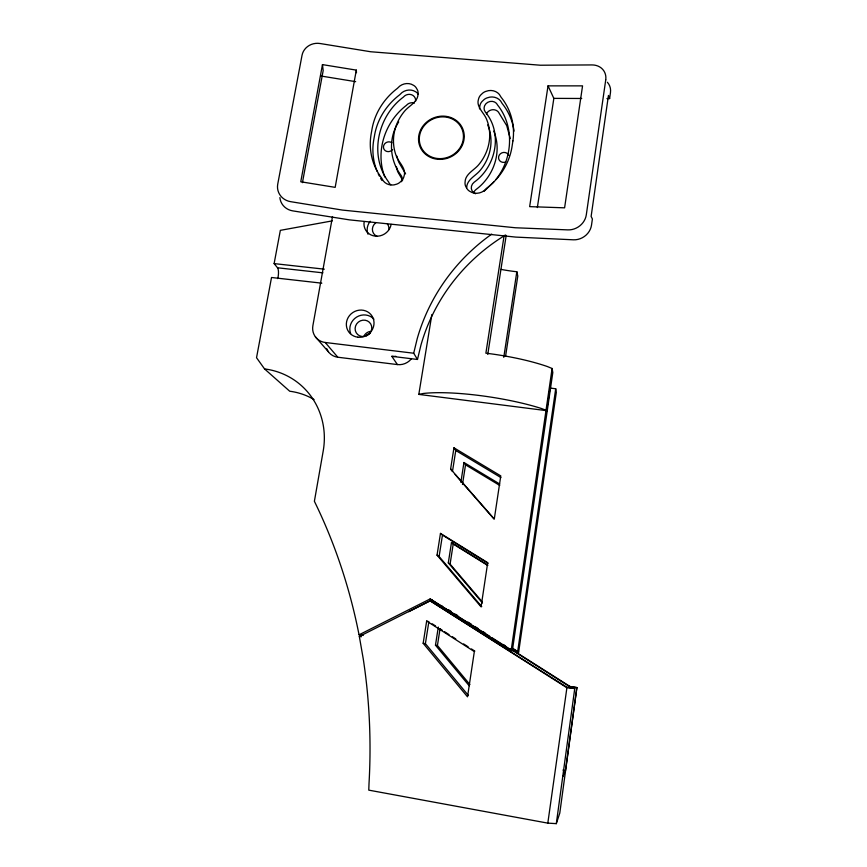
<?xml version="1.0" encoding="UTF-8"?>
<svg xmlns="http://www.w3.org/2000/svg" width="867" height="867" viewBox="0 0 867 867"><rect width="100%" height="100%" fill="white"/><g stroke="black" fill="none" stroke-linecap="round" stroke-linejoin="round"><path stroke-width="1.3" d="M479.473 108.841L479.939 105.536A8.898 8.15 -21 0 1 483.049 100.55A8.898 8.15 -21 0 1 488.316 97.548L489.801 97.115A11.867 10.859 -20.9 0 1 500.562 100.897L502.199 103.563A65.404 60.235 -23.7 0 1 514.044 131.123M466.663 187.76C466.706 179.48 476.026 175.763 480.47 170.03A48.205 44.39 -24.2 0 0 487.698 124.902M562.997 776.485L565.49 770.47L576.891 687.531L559.789 813.094L556.311 823.65L547.814 823.13L368.778 790.14L369.017 783.454A555.736 485.726 -71.2 0 0 363.24 658.822L359.328 636.454L430.043 600.755L566.975 687.282L574.919 688.604L566.476 687.477L430.043 600.755M556.311 823.65L574.723 688.701M547.814 823.13L566.975 687.282M606.954 98.567L609.609 98.578L610.455 92.671A16.332 14.045 -31.6 0 0 607.355 82.246M552.095 368.486L552.81 372.517L512.354 650.673L511.172 650.402L552.095 368.486L547.391 366.546A80.674 17.849 8.6 0 0 485.878 353.194L504.15 235.445M546.568 411.771L546.947 409.126M547.521 405.182L547.911 402.548M548.291 399.904L548.67 397.27M549.245 393.325L549.635 390.692M555.714 388.763L556.343 392.274L518.661 652.092L517.642 651.854L555.714 388.763L550.014 388.048M505.548 356.37L517.794 276.031L516.83 271.75A64.797 20.732 8.3 0 1 500.942 269.377M548.031 85.866L529.65 206.639L564.601 207.831L582.559 85.866L548.031 85.866L553.84 98.372L537.345 207.581M503.77 357.345L516.83 271.75M469.188 685.764L435.472 645.2L438.301 627.047M482.486 602.998L448.304 562.878L451.469 542.579L487.72 565.067M460.854 482.355L463.953 462.501L499.695 484.003M469.925 684.572L437.434 645.503L440.024 628.846M482.171 601.752L450.092 564.114L453.213 544.043L451.469 542.579M462.479 484.48L465.536 464.842L463.953 462.501M487.763 354.408L506.187 235.456M426.662 621.054L474.336 651.583L467.519 696.83L423.161 643.292L426.662 621.054L428.862 621.672L425.404 643.639L468.386 695.486M437.044 555.118L440.469 533.4L487.709 562.683L481.066 606.867L437.044 555.118L439.103 556.527L481.738 606.64M450.612 469.014L453.95 447.805L500.779 475.896L494.288 519.03L450.612 469.014L452.476 471.453L455.771 450.482L453.95 447.805M439.103 556.527L442.473 535.08L440.469 533.4M546.102 410.59L418.804 394.398L431.864 314.558M332.505 216.577L312.879 325.689A15.606 14.739 -38.6 0 0 325.223 342.487L337.805 357.226L397.411 364.573A15.042 14.371 -33.6 0 0 411.337 358.873M356.315 70.119L335.171 187.359L300.762 181.767L322.47 64.613L356.315 70.119L356.467 72.73M302.431 182.666L323.174 70.606L322.47 64.613M277.722 278.6A7.272 2.178 -84.5 0 0 277.527 267.784L274.124 263.601L280.344 230.351L332.267 220.879M397.411 364.573L391.808 356.326L417.482 359.469L413.7 353.227L417.265 338.509A198.901 191.737 -4.5 0 1 491.752 234.112M417.482 359.469L420.961 345.023A194.88 188.041 -4.1 0 1 505.526 235.011M496.022 179.393C512.765 158.433 514.716 126.539 497.68 105.156A7.131 6.524 -20.9 0 0 487.698 102.349A7.131 6.524 -20.9 0 0 485.433 112.157C503.066 133.41 495.924 166.648 474.184 182.189A7.196 6.698 -22 0 0 475.528 193.753M398.69 121.987C388.156 137.875 389.413 160.016 400.901 175.123A7.088 6.557 -27.9 0 1 401.584 181.712M483.97 191.39L493.724 182.048M321.809 283.173L271.523 277.494L256.534 357.713L264.554 368.93A75.093 71.007 -52 0 1 323.207 450.992L314.385 501.289A555.736 485.726 -71.2 0 1 359.046 634.817L430.14 598.934L489.801 636.345M408.736 611.712L432.297 599.823M439.471 606.694L441.834 605.502M510.078 648.841L569.218 686.393L576.891 687.531M418.804 394.398L423.313 393.477A81.119 15.346 8.7 0 1 541.257 408.444L546.015 410.232M553.84 98.372L581.724 98.48M274.124 263.601L324.323 269.171M277.527 267.784L322.925 272.845M325.223 342.487L413.7 353.227M359.328 636.454L361.42 636.746M359.046 634.817L363.24 635.446M423.161 643.292L425.404 643.639M435.472 645.2L437.434 645.503M321.278 76.068L355.665 81.661M569.218 686.393L576.718 687.639M562.965 770.026L565.49 770.47M455.771 450.482L500.898 477.565M465.536 464.842L499.75 485.433M442.473 535.08L488.023 563.312M453.213 544.043L487.72 565.447M511.855 647.768L518.661 652.092M511.985 648.267L517.642 651.854M511.779 649.491L569.641 686.231M448.662 609.837L450.938 611.289M455.478 614.172L457.754 615.613M467.996 622.116L471.41 624.283M474.823 626.451L478.226 628.618M482.778 631.512L485.054 632.953M503.25 644.506L505.526 645.948M492.055 637.776L512.354 650.673M430.14 598.934L511.172 650.402M432.221 623.828L435.592 625.985M440.078 628.857L442.322 630.287M444.565 631.729L449.052 634.601M452.411 636.757L455.771 638.914M463.628 643.932L468.115 646.804M471.475 648.96L474.845 651.117M448.304 562.878L450.092 564.114M264.554 368.93L289.708 391.223A69.512 66.141 -52.7 0 1 314.06 399.557M455.121 474.477L493.887 518.867M315.371 336.797L328.365 351.764M405.583 173.877L398.853 162.302A48.205 44.39 -24.2 0 1 396.913 156.158M402.624 180.184L397.617 171.547L396.414 166.681M609.609 98.578L608.45 95.457L591.121 216.436L592.389 218.993L591.511 225.127A16.451 14.75 -33.2 0 1 573.423 239.812L515.735 237.092L349.39 219.86L292.688 210.865A15.573 14.826 -3.9 0 1 279.889 197.6M510.24 138.557L506.74 125.661L499.273 113.469A7.023 6.448 -20.8 0 0 492.933 109.697A7.023 6.448 -20.8 0 0 486.43 113.945M493.746 131.123C502.383 151.855 493.757 176.315 476.135 189.44A7.088 6.6 -21.9 0 0 473.87 192.236M384.785 176.944C374.978 151.53 384.981 121.705 406.32 105.427A6.925 6.318 -25.8 0 1 414.383 103.097M365.885 335.832A6.427 6.112 -35.8 0 1 370.155 333.416M337.805 357.226A14.912 14.132 -38.6 0 1 326.61 348.512M395.785 356.294A15.443 14.728 -33.7 0 1 391.808 356.326M391.125 224.39A13.915 12.962 -30.2 0 1 375.357 236.149A13.915 12.962 -30.2 0 1 364.151 221.594M363.847 336.288A8.226 7.825 -35.7 0 1 370.437 331.389M387.354 223.914A8.388 7.825 -30.2 0 1 388.774 229.777M377.199 236.366A8.388 7.825 -30.2 0 1 375.855 222.721M364.227 336.461A8.497 8.063 -35.8 0 1 355.6 325.949A8.497 8.063 -35.8 0 1 369.342 322.221A8.497 8.063 -35.8 0 1 366.351 335.887M367.987 234.198A13.731 12.81 -30.2 0 1 370.252 221.248M350.647 333.6A13.905 13.189 -35.8 0 1 356.586 317.105A13.905 13.189 -35.8 0 1 373.883 319.132M505.786 161.956A5.343 4.942 -20.1 0 1 498.915 159.474A5.343 4.942 -20.1 0 1 501.895 152.863A5.343 4.942 -20.1 0 1 508.766 155.345M392.567 149.579A5.235 4.812 -27.7 0 1 385.327 150.728A5.235 4.812 -27.7 0 1 384.623 143.889A5.235 4.812 -27.7 0 1 391.862 142.741M415.553 101.439A7.023 6.405 -25.8 0 0 411.576 94.741A7.023 6.405 -25.8 0 0 403.383 97.104C377.622 116.189 368.713 155.789 388.698 182.092A7.088 6.557 -27.9 0 0 390.789 184.769M382 180.509A65.307 60.148 -24.6 0 1 380.635 178.309M379.367 176.055A65.307 60.148 -24.6 0 1 378.218 173.758M377.188 171.417A65.307 60.148 -24.6 0 1 373.655 140.443L374.75 134.233A65.263 60.061 -24.5 0 1 399.622 94.828L402.028 92.541A11.683 10.653 -25.8 0 1 413.451 90.677L414.729 91.328A8.778 7.998 -25.7 0 1 418.057 93.896M512.917 140.931L511.92 147.336A66.185 60.928 -23.9 0 1 486.55 188.345L484.057 190.729A12.116 11.249 -22.1 0 1 472.114 192.55L470.77 191.845A9.093 8.453 -22.3 0 1 466.522 187.825A9.093 8.442 -22.3 0 1 465.07 182.233C465.124 173.866 474.542 170.105 479.039 164.318A48.747 44.846 -24.2 0 0 486.354 118.714C483.71 112.472 475.907 106.663 478.519 99.163A9.006 8.226 -21.1 0 1 481.662 94.124A9.006 8.226 -21 0 1 486.983 91.078L488.489 90.645A11.997 10.968 -21 0 1 499.37 94.449L501.018 97.147A66.152 60.842 -23.8 0 1 512.917 140.931M418.057 94.037C417.905 102.208 408.693 105.861 404.271 111.529A48.747 44.846 -24.2 0 0 396.512 156.559C399.08 162.877 406.677 168.848 404 176.337A8.963 8.28 -27.8 0 1 400.803 181.431A8.963 8.291 -27.9 0 1 395.482 184.476L393.986 184.899A11.932 11.022 -28 0 1 383.301 180.9L381.718 178.158A66.044 60.755 -24.7 0 1 371.054 134.504L372.171 128.229A66 60.668 -24.5 0 1 397.324 88.412L399.752 86.093A11.813 10.762 -25.9 0 1 411.305 84.197L412.594 84.858A8.876 8.074 -25.7 0 1 416.68 88.662A8.876 8.074 -25.7 0 1 418.057 94.037M605.74 79.851L586.298 214.864A16.798 15.01 -33.6 0 1 567.842 229.885L515.366 227.761L342.378 210.074L290.608 201.664A15.909 15.129 -3.8 0 1 277.733 184.162L302.019 55.347A15.606 14.587 -0.1 0 1 320.064 43.513L370.675 51.749L540.358 65.22L591.966 64.927A16.668 14.273 -31.9 0 1 605.74 79.851M357.876 337.198A14.089 13.352 -35.8 0 0 373.157 318.287A14.089 13.352 -35.8 0 0 349.509 315.555A14.089 13.352 -35.8 0 0 357.876 337.198M438.008 158.553A22.369 20.57 -24.2 0 0 461.959 128.988A22.369 20.57 -24.2 0 0 424.169 125.715A22.369 20.57 -24.2 0 0 438.008 158.553M437.889 159.3A23.16 21.307 -24.2 0 0 462.696 128.684A23.16 21.307 -24.2 0 0 423.551 125.292A23.16 21.307 -24.2 0 0 437.889 159.3"/></g></svg>
